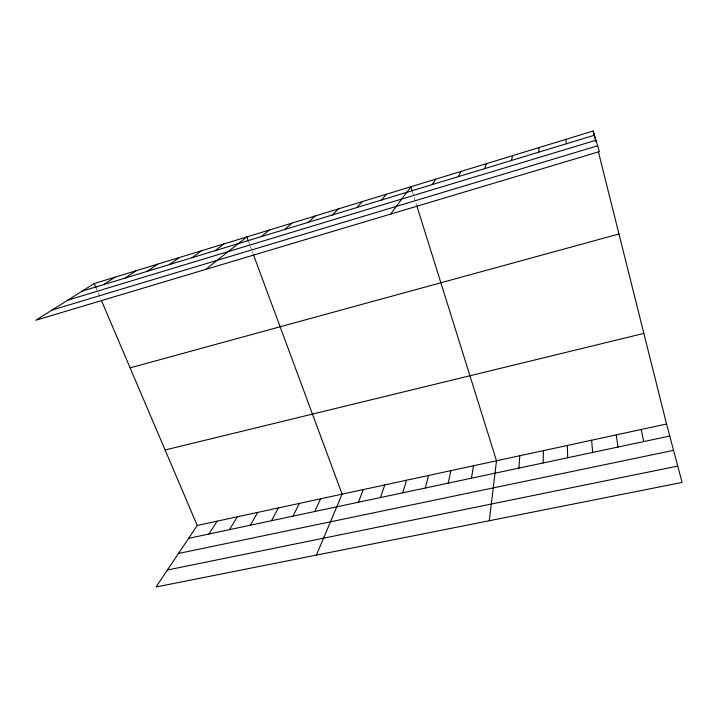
<?xml version="1.0" encoding="UTF-8"?>
<svg xmlns="http://www.w3.org/2000/svg" width="718" height="718" viewBox="0 0 718 718"><rect width="100%" height="100%" fill="white"/><g stroke="black" fill="none" stroke-linecap="round" stroke-linejoin="round"><path stroke-width="0.54" stroke-dasharray="3.59 2.69" d="M95.952 287.658L97.702 291.75M98.142 292.773L100.753 298.93M248.769 242.119L249.927 245.251M250.313 246.292L251.865 250.474M252.251 251.515L253.023 253.598M412.527 192.092L413.864 196.364M414.196 197.432L416.539 204.908"/><path stroke-width="1.08" d="M543.149 462.966L543.391 450.644M518.908 468.118L519.787 455.75M538.644 152.207L539.056 147.567M489.299 520.747L496.506 460.776L416.871 205.976M471.448 478.206L473.539 465.749M448.22 483.142L450.895 470.64M511.413 160.491L512.616 155.644M425.307 488.016L428.547 475.469M402.717 492.817L406.505 480.234M380.432 497.556L384.758 484.937M358.453 502.232L363.29 489.577M484.614 168.649L486.589 163.605M316.405 555.104L342.109 494.163L253.409 254.648M314.726 511.521L320.578 498.813M292.989 516.143L299.334 503.408M458.237 176.673L460.956 171.44M271.548 520.703L278.369 507.94M250.394 525.199L257.69 512.41M229.527 529.633L237.272 516.825M432.272 184.58L435.718 179.159M208.938 534.012L217.123 521.178M666.546 424.015L197.235 525.477L156.021 586.983L682.1 482.424L666.546 424.015L598.471 152.117M390.637 214.09L410.867 186.752L412.195 191.024M381.545 200.017L386.374 194.237M356.765 207.565L362.258 201.614M332.362 214.987L338.492 208.875M308.327 222.302L315.076 216.037M284.651 229.509L291.993 223.092M261.325 236.608L269.25 230.047M205.662 269.429L246.839 236.895L248.383 241.077M215.023 250.708L224.07 243.86M192.038 257.699L201.641 250.717M169.403 264.592L179.536 257.475M147.1 271.377L157.745 264.134M125.129 278.063L136.267 270.695M103.464 284.66L115.086 277.175M94.211 283.556L35.9 320.219L599.386 151.633L593.194 131.017L94.211 283.556L95.952 287.658M82.121 291.158L594.45 135.217M67.815 300.151L595.958 140.243M52.127 310.014L597.636 145.808M130.111 367.858L618.97 233.996M165.086 449.989L643.866 333.412M188.628 538.329L669.75 436.05M178.477 553.479L673.556 450.348M167.411 569.993L677.747 466.081M101.633 300.977L197.235 525.477M593.194 131.017L595.832 141.572M641.21 429.499L643.687 441.588M616.232 434.893L617.992 447.054M565.91 139.355L566.322 143.779M591.605 440.224L592.682 452.43M567.328 445.465L567.732 457.734"/></g></svg>
